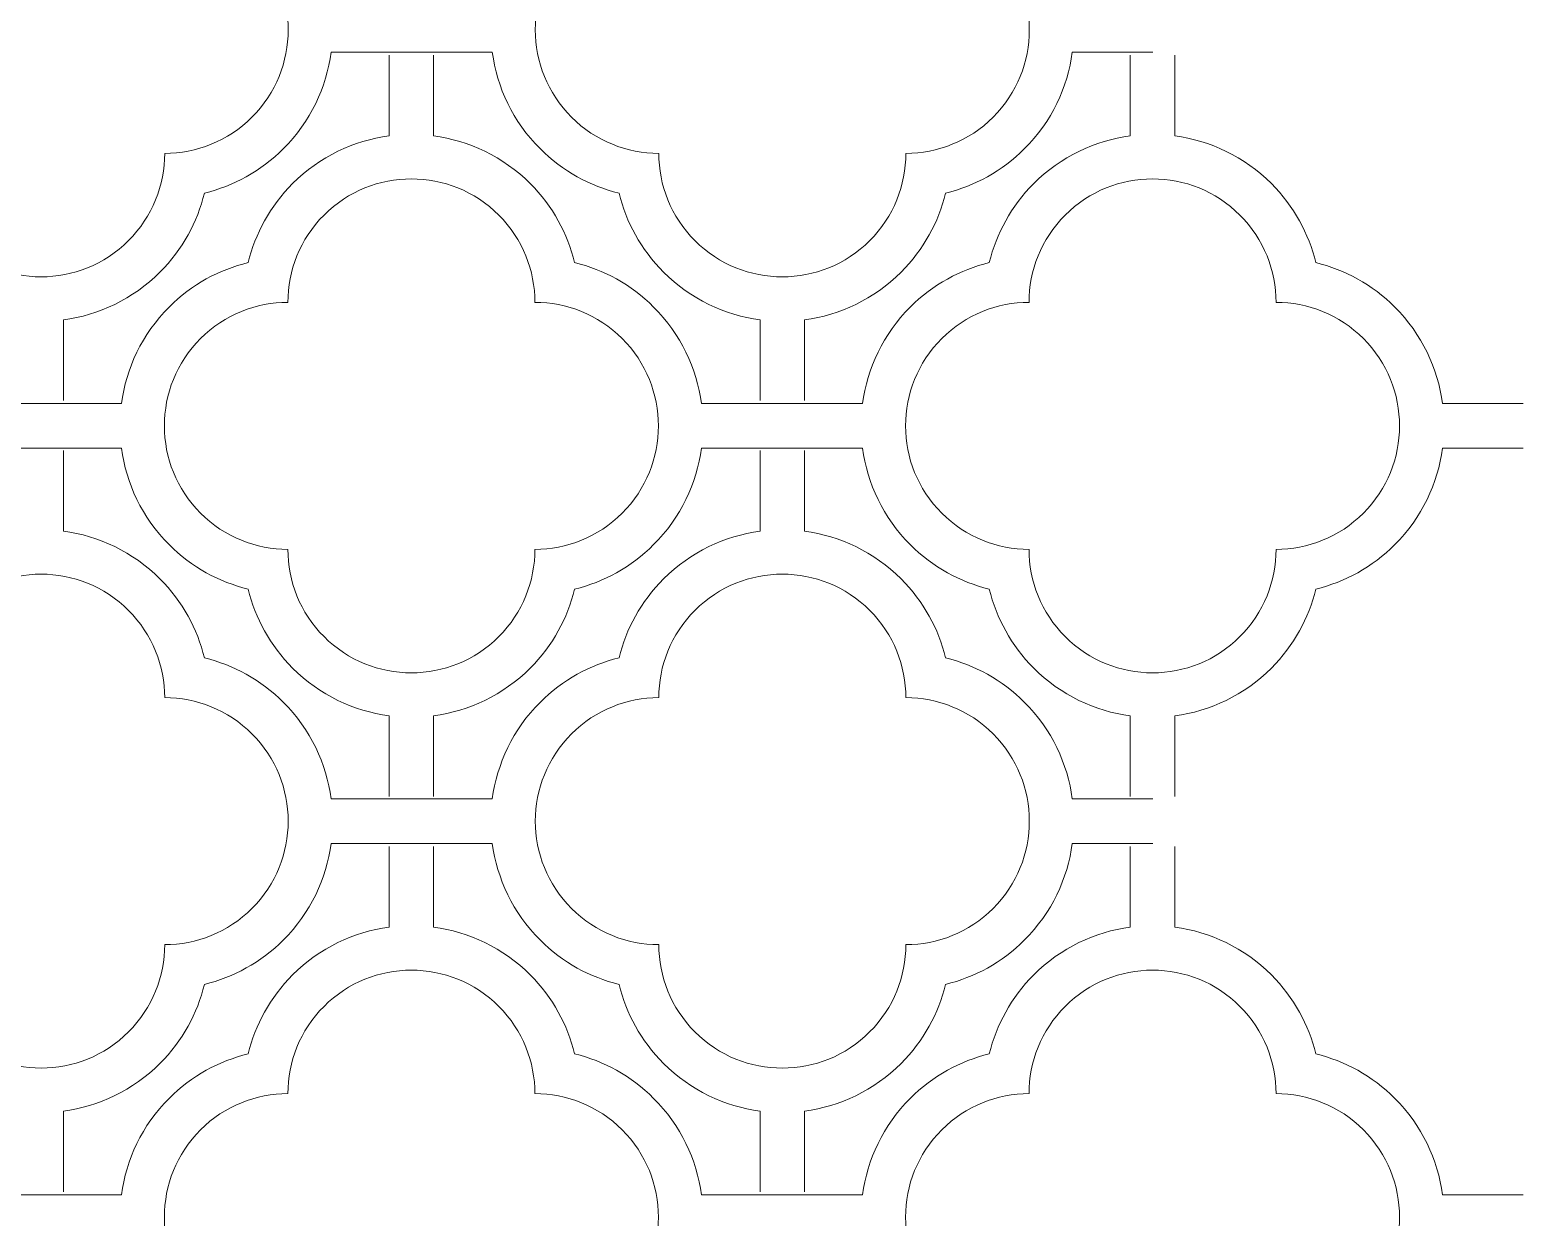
# Model space of a CAD drawing. Header units: centimetres. Extents: x -110 to 108, y -111 to 113.
# Drawn here: x 47.8 to 108.3, y -48.1 to 0 of the extents above; entities that cross this region are included whole.
import ezdxf

# ---------------------------------------------------------------- set-up
doc = ezdxf.new("R2010")
doc.units = ezdxf.units.CM
doc.header["$MEASUREMENT"] = 0
doc.layers.add('layer 1', color=7, linetype='Continuous')

msp = doc.modelspace()

# ---------------------------------------------------------------- linework, layer by layer
at = {"layer": 'layer 1', "color": 177, "lineweight": 9}
for points, knots in [([(53.26462, -4.99986), (53.26407, -6.27883), (52.776, -7.55763), (51.80041, -8.53322), (51.80041, -8.53322), (49.84811, -10.48552), (46.68163, -10.48551), (44.72934, -8.53322), (44.72934, -8.53322), (43.75376, -7.55763), (43.26567, -6.27885), (43.26512, -4.99986), (43.26512, -4.99986), (41.98615, -4.99932), (40.70735, -4.51124), (39.73177, -3.53566), (39.73177, -3.53566), (37.77948, -1.58336), (37.77948, 1.58312), (39.73177, 3.53541), (39.73177, 3.53541), (40.70729, 4.51093), (41.98598, 4.999), (43.26487, 4.99961), (43.26487, 4.99961), (43.26541, 6.27865), (43.75352, 7.55752), (44.72916, 8.53316), (44.72916, 8.53316), (46.68155, 10.48555), (49.84819, 10.48553), (51.80058, 8.53315), (51.80058, 8.53315), (52.77621, 7.55752), (53.26432, 6.27867), (53.26486, 4.99963), (53.26486, 4.99963), (54.54375, 4.99902), (55.82245, 4.51093), (56.79797, 3.53541), (56.79797, 3.53541), (58.75027, 1.58312), (58.75027, -1.58336), (56.79797, -3.53566), (56.79797, -3.53566), (55.82239, -4.51124), (54.5436, -4.99932), (53.26462, -4.99986)], [0, 0, 0, 0, 0.07692308, 0.07692308, 0.07692308, 0.07692308, 0.15384615, 0.15384615, 0.15384615, 0.15384615, 0.23076923, 0.23076923, 0.23076923, 0.23076923, 0.30769231, 0.30769231, 0.30769231, 0.30769231, 0.38461538, 0.38461538, 0.38461538, 0.38461538, 0.46153846, 0.46153846, 0.46153846, 0.46153846, 0.53846154, 0.53846154, 0.53846154, 0.53846154, 0.61538462, 0.61538462, 0.61538462, 0.61538462, 0.69230769, 0.69230769, 0.69230769, 0.69230769, 0.76923077, 0.76923077, 0.76923077, 0.76923077, 0.84615385, 0.84615385, 0.84615385, 0.84615385, 1, 1, 1, 1]), ([(73.26512, 4.99986), (73.26567, 6.27883), (73.75374, 7.55763), (74.72933, 8.53322), (74.72933, 8.53322), (76.68163, 10.48552), (79.84811, 10.48551), (81.8004, 8.53322), (81.8004, 8.53322), (82.77598, 7.55763), (83.26407, 6.27885), (83.26462, 4.99986), (83.26462, 4.99986), (84.54359, 4.99932), (85.82239, 4.51124), (86.79797, 3.53566), (86.79797, 3.53566), (88.75026, 1.58336), (88.75026, -1.58312), (86.79797, -3.53541), (86.79797, -3.53541), (85.82245, -4.51093), (84.54376, -4.999), (83.26487, -4.99961), (83.26487, -4.99961), (83.26433, -6.27865), (82.77622, -7.55752), (81.80058, -8.53316), (81.80058, -8.53316), (79.84819, -10.48555), (76.68155, -10.48553), (74.72916, -8.53315), (74.72916, -8.53315), (73.75353, -7.55752), (73.26542, -6.27867), (73.26488, -4.99963), (73.26488, -4.99963), (71.98599, -4.99902), (70.70729, -4.51093), (69.73177, -3.53541), (69.73177, -3.53541), (67.77947, -1.58312), (67.77947, 1.58336), (69.73177, 3.53566), (69.73177, 3.53566), (70.70735, 4.51124), (71.98614, 4.99932), (73.26512, 4.99986)], [0, 0, 0, 0, 0.07692308, 0.07692308, 0.07692308, 0.07692308, 0.15384615, 0.15384615, 0.15384615, 0.15384615, 0.23076923, 0.23076923, 0.23076923, 0.23076923, 0.30769231, 0.30769231, 0.30769231, 0.30769231, 0.38461538, 0.38461538, 0.38461538, 0.38461538, 0.46153846, 0.46153846, 0.46153846, 0.46153846, 0.53846154, 0.53846154, 0.53846154, 0.53846154, 0.61538462, 0.61538462, 0.61538462, 0.61538462, 0.69230769, 0.69230769, 0.69230769, 0.69230769, 0.76923077, 0.76923077, 0.76923077, 0.76923077, 0.84615385, 0.84615385, 0.84615385, 0.84615385, 1, 1, 1, 1]), ([(48.25087, -15.13), (48.25087, -15.13), (44.98898, -15.13005), (44.98898, -15.13005), (44.98898, -15.13005), (44.79922, -13.70051), (44.15522, -12.31978), (43.057, -11.22156), (43.057, -11.22156), (42.14193, -10.30649), (41.03071, -9.70676), (39.85853, -9.4224), (39.85853, -9.4224), (39.57418, -8.25026), (38.97449, -7.13905), (38.05943, -6.22399), (38.05943, -6.22399), (36.9612, -5.12576), (35.58044, -4.48175), (34.15086, -4.292), (34.15086, -4.292), (34.15086, -4.292), (34.15087, -1.77662), (34.15087, -1.77662), (34.15087, -1.77662), (34.15087, -1.77662), (34.15087, -1.03), (34.15087, -1.03)], [0, 0, 0, 0, 0.125, 0.125, 0.125, 0.125, 0.25, 0.25, 0.25, 0.25, 0.375, 0.375, 0.375, 0.375, 0.5, 0.5, 0.5, 0.5, 0.625, 0.625, 0.625, 0.625, 0.75, 0.75, 0.75, 0.75, 1, 1, 1, 1]), ([(48.25087, -15.13), (48.25087, -15.13), (51.51274, -15.13001), (51.51274, -15.13001), (51.51274, -15.13001), (51.70247, -13.70039), (52.34648, -12.31957), (53.44474, -11.22131), (53.44474, -11.22131), (54.35981, -10.30625), (55.47103, -9.70655), (56.64319, -9.4222), (56.64319, -9.4222), (56.92754, -8.25004), (57.52726, -7.1388), (58.44231, -6.22375), (58.44231, -6.22375), (59.54054, -5.12551), (60.92129, -4.48149), (62.35087, -4.29175), (62.35087, -4.29175), (62.35087, -4.29175), (62.35087, -1.82335), (62.35087, -1.82335), (62.35087, -1.82335), (62.35087, -1.82335), (62.35087, -1.03), (62.35087, -1.03)], [0, 0, 0, 0, 0.125, 0.125, 0.125, 0.125, 0.25, 0.25, 0.25, 0.25, 0.375, 0.375, 0.375, 0.375, 0.5, 0.5, 0.5, 0.5, 0.625, 0.625, 0.625, 0.625, 0.75, 0.75, 0.75, 0.75, 1, 1, 1, 1]), ([(63.26487, -0.9), (63.26487, -0.9), (60.003, -0.89999), (60.003, -0.89999), (60.003, -0.89999), (59.81327, -2.32961), (59.16926, -3.71043), (58.071, -4.80869), (58.071, -4.80869), (57.15593, -5.72375), (56.04471, -6.32345), (54.87255, -6.6078), (54.87255, -6.6078), (54.5882, -7.77996), (53.98848, -8.8912), (53.07343, -9.80625), (53.07343, -9.80625), (51.9752, -10.90449), (50.59445, -11.54851), (49.16487, -11.73825), (49.16487, -11.73825), (49.16487, -11.73825), (49.16487, -14.22536), (49.16487, -14.22536), (49.16487, -14.22536), (49.16487, -14.22536), (49.16487, -15), (49.16487, -15)], [0, 0, 0, 0, 0.125, 0.125, 0.125, 0.125, 0.25, 0.25, 0.25, 0.25, 0.375, 0.375, 0.375, 0.375, 0.5, 0.5, 0.5, 0.5, 0.625, 0.625, 0.625, 0.625, 0.75, 0.75, 0.75, 0.75, 1, 1, 1, 1]), ([(63.26487, -0.9), (63.26487, -0.9), (66.52676, -0.89995), (66.52676, -0.89995), (66.52676, -0.89995), (66.71652, -2.32949), (67.36052, -3.71022), (68.45874, -4.80844), (68.45874, -4.80844), (69.37381, -5.72351), (70.48503, -6.32324), (71.65721, -6.6076), (71.65721, -6.6076), (71.94156, -7.77974), (72.54125, -8.89095), (73.45631, -9.80601), (73.45631, -9.80601), (74.55454, -10.90424), (75.9353, -11.54825), (77.36488, -11.738), (77.36488, -11.738), (77.36488, -11.738), (77.36487, -14.23464), (77.36487, -14.23464), (77.36487, -14.23464), (77.36487, -14.23464), (77.36487, -15), (77.36487, -15)], [0, 0, 0, 0, 0.125, 0.125, 0.125, 0.125, 0.25, 0.25, 0.25, 0.25, 0.375, 0.375, 0.375, 0.375, 0.5, 0.5, 0.5, 0.5, 0.625, 0.625, 0.625, 0.625, 0.75, 0.75, 0.75, 0.75, 1, 1, 1, 1]), ([(78.25087, -15.13), (78.25087, -15.13), (74.98902, -15.13005), (74.98902, -15.13005), (74.98902, -15.13005), (74.7993, -13.70042), (74.15528, -12.3196), (73.057, -11.22132), (73.057, -11.22132), (72.14194, -10.30626), (71.03072, -9.70657), (69.85857, -9.42221), (69.85857, -9.42221), (69.57422, -8.25004), (68.9745, -7.13882), (68.05943, -6.22375), (68.05943, -6.22375), (66.9612, -5.12552), (65.58042, -4.48153), (64.15087, -4.29178), (64.15087, -4.29178), (64.15087, -4.29178), (64.15087, -1.77662), (64.15087, -1.77662), (64.15087, -1.77662), (64.15087, -1.77662), (64.15087, -1.03), (64.15087, -1.03)], [0, 0, 0, 0, 0.125, 0.125, 0.125, 0.125, 0.25, 0.25, 0.25, 0.25, 0.375, 0.375, 0.375, 0.375, 0.5, 0.5, 0.5, 0.5, 0.625, 0.625, 0.625, 0.625, 0.75, 0.75, 0.75, 0.75, 1, 1, 1, 1]), ([(92.35087, -1.03), (92.35087, -1.03), (92.35087, -1.03999), (92.35087, -1.03999), (92.35087, -1.03999), (92.35087, -1.03999), (92.35088, -1.81464), (92.35088, -1.81464), (92.35088, -1.81464), (92.35088, -1.81464), (92.35092, -4.29199), (92.35092, -4.29199), (92.35092, -4.29199), (90.92133, -4.48173), (89.54056, -5.12574), (88.44231, -6.22399), (88.44231, -6.22399), (87.52726, -7.13904), (86.92753, -8.25026), (86.64317, -9.42241), (86.64317, -9.42241), (85.47101, -9.70676), (84.35979, -10.30651), (83.44474, -11.22156), (83.44474, -11.22156), (82.34654, -12.31976), (81.70249, -13.70047), (81.51272, -15.13), (81.51272, -15.13), (81.51272, -15.13), (78.26087, -15.13), (78.26087, -15.13), (78.26087, -15.13), (78.26087, -15.13), (78.25087, -15.13), (78.25087, -15.13)], [0, 0, 0, 0, 0.1, 0.1, 0.1, 0.1, 0.2, 0.2, 0.2, 0.2, 0.3, 0.3, 0.3, 0.3, 0.4, 0.4, 0.4, 0.4, 0.5, 0.5, 0.5, 0.5, 0.6, 0.6, 0.6, 0.6, 0.7, 0.7, 0.7, 0.7, 0.8, 0.8, 0.8, 0.8, 1, 1, 1, 1]), ([(79.16487, -15), (79.16487, -15), (79.16486, -14.21666), (79.16486, -14.21666), (79.16486, -14.21666), (79.16486, -14.21666), (79.16482, -11.73801), (79.16482, -11.73801), (79.16482, -11.73801), (80.59441, -11.54827), (81.97518, -10.90426), (83.07343, -9.80601), (83.07343, -9.80601), (83.98848, -8.89096), (84.58821, -7.77974), (84.87257, -6.60759), (84.87257, -6.60759), (86.04473, -6.32324), (87.15595, -5.72349), (88.071, -4.80844), (88.071, -4.80844), (89.1692, -3.71024), (89.81325, -2.32953), (90.00302, -0.9), (90.00302, -0.9), (90.00302, -0.9), (93.26487, -0.9), (93.26487, -0.9)], [0, 0, 0, 0, 0.125, 0.125, 0.125, 0.125, 0.25, 0.25, 0.25, 0.25, 0.375, 0.375, 0.375, 0.375, 0.5, 0.5, 0.5, 0.5, 0.625, 0.625, 0.625, 0.625, 0.75, 0.75, 0.75, 0.75, 1, 1, 1, 1]), ([(108.25087, -15.13), (108.25087, -15.13), (104.98898, -15.13005), (104.98898, -15.13005), (104.98898, -15.13005), (104.79922, -13.70051), (104.15522, -12.31978), (103.057, -11.22156), (103.057, -11.22156), (102.14193, -10.30649), (101.03071, -9.70676), (99.85853, -9.4224), (99.85853, -9.4224), (99.57418, -8.25026), (98.97449, -7.13905), (98.05943, -6.22399), (98.05943, -6.22399), (96.9612, -5.12576), (95.58044, -4.48175), (94.15086, -4.292), (94.15086, -4.292), (94.15086, -4.292), (94.15087, -1.03), (94.15087, -1.03)], [0, 0, 0, 0, 0.14285714, 0.14285714, 0.14285714, 0.14285714, 0.28571429, 0.28571429, 0.28571429, 0.28571429, 0.42857143, 0.42857143, 0.42857143, 0.42857143, 0.57142857, 0.57142857, 0.57142857, 0.57142857, 0.71428571, 0.71428571, 0.71428571, 0.71428571, 1, 1, 1, 1]), ([(58.25112, -11.03014), (58.25167, -9.75117), (58.73974, -8.47237), (59.71533, -7.49678), (59.71533, -7.49678), (61.66763, -5.54448), (64.83411, -5.54449), (66.7864, -7.49678), (66.7864, -7.49678), (67.76198, -8.47237), (68.25007, -9.75115), (68.25062, -11.03014), (68.25062, -11.03014), (69.52959, -11.03068), (70.80839, -11.51876), (71.78397, -12.49434), (71.78397, -12.49434), (73.73626, -14.44664), (73.73626, -17.61312), (71.78397, -19.56541), (71.78397, -19.56541), (70.80845, -20.54093), (69.52976, -21.029), (68.25087, -21.02961), (68.25087, -21.02961), (68.25033, -22.30865), (67.76222, -23.58752), (66.78658, -24.56316), (66.78658, -24.56316), (64.83419, -26.51555), (61.66755, -26.51553), (59.71516, -24.56315), (59.71516, -24.56315), (58.73953, -23.58752), (58.25142, -22.30867), (58.25088, -21.02963), (58.25088, -21.02963), (56.97199, -21.02902), (55.69329, -20.54093), (54.71777, -19.56541), (54.71777, -19.56541), (52.76547, -17.61312), (52.76547, -14.44664), (54.71777, -12.49434), (54.71777, -12.49434), (55.69335, -11.51876), (56.97214, -11.03068), (58.25112, -11.03014)], [0, 0, 0, 0, 0.07692308, 0.07692308, 0.07692308, 0.07692308, 0.15384615, 0.15384615, 0.15384615, 0.15384615, 0.23076923, 0.23076923, 0.23076923, 0.23076923, 0.30769231, 0.30769231, 0.30769231, 0.30769231, 0.38461538, 0.38461538, 0.38461538, 0.38461538, 0.46153846, 0.46153846, 0.46153846, 0.46153846, 0.53846154, 0.53846154, 0.53846154, 0.53846154, 0.61538462, 0.61538462, 0.61538462, 0.61538462, 0.69230769, 0.69230769, 0.69230769, 0.69230769, 0.76923077, 0.76923077, 0.76923077, 0.76923077, 0.84615385, 0.84615385, 0.84615385, 0.84615385, 1, 1, 1, 1]), ([(98.25062, -21.02986), (98.25007, -22.30883), (97.762, -23.58763), (96.78641, -24.56322), (96.78641, -24.56322), (94.83411, -26.51552), (91.66763, -26.51551), (89.71534, -24.56322), (89.71534, -24.56322), (88.73976, -23.58763), (88.25167, -22.30885), (88.25112, -21.02986), (88.25112, -21.02986), (86.97215, -21.02932), (85.69335, -20.54124), (84.71777, -19.56566), (84.71777, -19.56566), (82.76548, -17.61336), (82.76548, -14.44688), (84.71777, -12.49459), (84.71777, -12.49459), (85.69329, -11.51907), (86.97198, -11.031), (88.25087, -11.03039), (88.25087, -11.03039), (88.25141, -9.75135), (88.73952, -8.47248), (89.71516, -7.49684), (89.71516, -7.49684), (91.66755, -5.54445), (94.83419, -5.54447), (96.78658, -7.49685), (96.78658, -7.49685), (97.76221, -8.47248), (98.25032, -9.75133), (98.25086, -11.03037), (98.25086, -11.03037), (99.52975, -11.03098), (100.80845, -11.51907), (101.78397, -12.49459), (101.78397, -12.49459), (103.73627, -14.44688), (103.73627, -17.61336), (101.78397, -19.56566), (101.78397, -19.56566), (100.80839, -20.54124), (99.5296, -21.02932), (98.25062, -21.02986)], [0, 0, 0, 0, 0.07692308, 0.07692308, 0.07692308, 0.07692308, 0.15384615, 0.15384615, 0.15384615, 0.15384615, 0.23076923, 0.23076923, 0.23076923, 0.23076923, 0.30769231, 0.30769231, 0.30769231, 0.30769231, 0.38461538, 0.38461538, 0.38461538, 0.38461538, 0.46153846, 0.46153846, 0.46153846, 0.46153846, 0.53846154, 0.53846154, 0.53846154, 0.53846154, 0.61538462, 0.61538462, 0.61538462, 0.61538462, 0.69230769, 0.69230769, 0.69230769, 0.69230769, 0.76923077, 0.76923077, 0.76923077, 0.76923077, 0.84615385, 0.84615385, 0.84615385, 0.84615385, 1, 1, 1, 1]), ([(48.25087, -16.93), (48.25087, -16.93), (44.989, -16.92999), (44.989, -16.92999), (44.989, -16.92999), (44.79927, -18.35961), (44.15526, -19.74043), (43.057, -20.83869), (43.057, -20.83869), (42.14193, -21.75375), (41.03071, -22.35345), (39.85855, -22.6378), (39.85855, -22.6378), (39.5742, -23.80996), (38.97448, -24.9212), (38.05943, -25.83625), (38.05943, -25.83625), (36.9612, -26.93449), (35.58045, -27.57851), (34.15087, -27.76825), (34.15087, -27.76825), (34.15087, -27.76825), (34.15087, -30.25538), (34.15087, -30.25538), (34.15087, -30.25538), (34.15087, -30.25538), (34.15087, -31.03), (34.15087, -31.03)], [0, 0, 0, 0, 0.125, 0.125, 0.125, 0.125, 0.25, 0.25, 0.25, 0.25, 0.375, 0.375, 0.375, 0.375, 0.5, 0.5, 0.5, 0.5, 0.625, 0.625, 0.625, 0.625, 0.75, 0.75, 0.75, 0.75, 1, 1, 1, 1]), ([(48.25087, -16.93), (48.25087, -16.93), (51.51276, -16.92995), (51.51276, -16.92995), (51.51276, -16.92995), (51.70252, -18.35949), (52.34652, -19.74022), (53.44474, -20.83844), (53.44474, -20.83844), (54.35981, -21.75351), (55.47103, -22.35324), (56.64321, -22.6376), (56.64321, -22.6376), (56.92756, -23.80974), (57.52725, -24.92095), (58.44231, -25.83601), (58.44231, -25.83601), (59.54054, -26.93424), (60.9213, -27.57825), (62.35088, -27.768), (62.35088, -27.768), (62.35088, -27.768), (62.35087, -30.20865), (62.35087, -30.20865), (62.35087, -30.20865), (62.35087, -30.20865), (62.35087, -30.20866), (62.35087, -30.20866), (62.35087, -30.20866), (62.35087, -30.20866), (62.35087, -31.03), (62.35087, -31.03)], [0, 0, 0, 0, 0.11111111, 0.11111111, 0.11111111, 0.11111111, 0.22222222, 0.22222222, 0.22222222, 0.22222222, 0.33333333, 0.33333333, 0.33333333, 0.33333333, 0.44444444, 0.44444444, 0.44444444, 0.44444444, 0.55555556, 0.55555556, 0.55555556, 0.55555556, 0.66666667, 0.66666667, 0.66666667, 0.66666667, 0.77777778, 0.77777778, 0.77777778, 0.77777778, 1, 1, 1, 1]), ([(63.26487, -31.132), (63.26487, -31.132), (60.00302, -31.13205), (60.00302, -31.13205), (60.00302, -31.13205), (59.8133, -29.70242), (59.16928, -28.3216), (58.071, -27.22332), (58.071, -27.22332), (57.15594, -26.30826), (56.04472, -25.70857), (54.87257, -25.42421), (54.87257, -25.42421), (54.58822, -24.25204), (53.9885, -23.14082), (53.07343, -22.22575), (53.07343, -22.22575), (51.9752, -21.12752), (50.59442, -20.48353), (49.16487, -20.29378), (49.16487, -20.29378), (49.16487, -20.29378), (49.16487, -17.83464), (49.16487, -17.83464), (49.16487, -17.83464), (49.16487, -17.83464), (49.16487, -17.032), (49.16487, -17.032)], [0, 0, 0, 0, 0.125, 0.125, 0.125, 0.125, 0.25, 0.25, 0.25, 0.25, 0.375, 0.375, 0.375, 0.375, 0.5, 0.5, 0.5, 0.5, 0.625, 0.625, 0.625, 0.625, 0.75, 0.75, 0.75, 0.75, 1, 1, 1, 1]), ([(77.36487, -17.032), (77.36487, -17.032), (77.36487, -17.04199), (77.36487, -17.04199), (77.36487, -17.04199), (77.36487, -17.04199), (77.36488, -17.81662), (77.36488, -17.81662), (77.36488, -17.81662), (77.36488, -17.81662), (77.36492, -20.29399), (77.36492, -20.29399), (77.36492, -20.29399), (75.93533, -20.48373), (74.55456, -21.12774), (73.45631, -22.22599), (73.45631, -22.22599), (72.54126, -23.14104), (71.94153, -24.25226), (71.65717, -25.42441), (71.65717, -25.42441), (70.48501, -25.70876), (69.37379, -26.30851), (68.45874, -27.22356), (68.45874, -27.22356), (67.36054, -28.32176), (66.71649, -29.70247), (66.52672, -31.132), (66.52672, -31.132), (66.52672, -31.132), (63.27487, -31.132), (63.27487, -31.132), (63.27487, -31.132), (63.27487, -31.132), (63.26487, -31.132), (63.26487, -31.132)], [0, 0, 0, 0, 0.1, 0.1, 0.1, 0.1, 0.2, 0.2, 0.2, 0.2, 0.3, 0.3, 0.3, 0.3, 0.4, 0.4, 0.4, 0.4, 0.5, 0.5, 0.5, 0.5, 0.6, 0.6, 0.6, 0.6, 0.7, 0.7, 0.7, 0.7, 0.8, 0.8, 0.8, 0.8, 1, 1, 1, 1]), ([(64.15087, -31.03), (64.15087, -31.03), (64.15086, -30.24664), (64.15086, -30.24664), (64.15086, -30.24664), (64.15086, -30.24664), (64.15082, -27.76801), (64.15082, -27.76801), (64.15082, -27.76801), (65.58041, -27.57827), (66.96118, -26.93426), (68.05943, -25.83601), (68.05943, -25.83601), (68.97448, -24.92096), (69.57421, -23.80974), (69.85857, -22.63759), (69.85857, -22.63759), (71.03073, -22.35324), (72.14195, -21.75349), (73.057, -20.83844), (73.057, -20.83844), (74.1552, -19.74024), (74.79925, -18.35953), (74.98902, -16.93), (74.98902, -16.93), (74.98902, -16.93), (78.25087, -16.93), (78.25087, -16.93)], [0, 0, 0, 0, 0.125, 0.125, 0.125, 0.125, 0.25, 0.25, 0.25, 0.25, 0.375, 0.375, 0.375, 0.375, 0.5, 0.5, 0.5, 0.5, 0.625, 0.625, 0.625, 0.625, 0.75, 0.75, 0.75, 0.75, 1, 1, 1, 1]), ([(78.25087, -16.93), (78.25087, -16.93), (81.51272, -16.92995), (81.51272, -16.92995), (81.51272, -16.92995), (81.70244, -18.35958), (82.34646, -19.7404), (83.44474, -20.83868), (83.44474, -20.83868), (84.3598, -21.75374), (85.47102, -22.35343), (86.64317, -22.63779), (86.64317, -22.63779), (86.92752, -23.80996), (87.52724, -24.92118), (88.44231, -25.83625), (88.44231, -25.83625), (89.54054, -26.93448), (90.92132, -27.57847), (92.35087, -27.76822), (92.35087, -27.76822), (92.35087, -27.76822), (92.35087, -30.20865), (92.35087, -30.20865), (92.35087, -30.20865), (92.35087, -30.20865), (92.35087, -31.03), (92.35087, -31.03)], [0, 0, 0, 0, 0.125, 0.125, 0.125, 0.125, 0.25, 0.25, 0.25, 0.25, 0.375, 0.375, 0.375, 0.375, 0.5, 0.5, 0.5, 0.5, 0.625, 0.625, 0.625, 0.625, 0.75, 0.75, 0.75, 0.75, 1, 1, 1, 1]), ([(93.26487, -31.132), (93.26487, -31.132), (90.00298, -31.13205), (90.00298, -31.13205), (90.00298, -31.13205), (89.81322, -29.70251), (89.16922, -28.32178), (88.071, -27.22356), (88.071, -27.22356), (87.15593, -26.30849), (86.04471, -25.70876), (84.87253, -25.4244), (84.87253, -25.4244), (84.58818, -24.25226), (83.98849, -23.14105), (83.07343, -22.22599), (83.07343, -22.22599), (81.9752, -21.12776), (80.59444, -20.48375), (79.16486, -20.294), (79.16486, -20.294), (79.16486, -20.294), (79.16487, -17.83464), (79.16487, -17.83464), (79.16487, -17.83464), (79.16487, -17.83464), (79.16487, -17.032), (79.16487, -17.032)], [0, 0, 0, 0, 0.125, 0.125, 0.125, 0.125, 0.25, 0.25, 0.25, 0.25, 0.375, 0.375, 0.375, 0.375, 0.5, 0.5, 0.5, 0.5, 0.625, 0.625, 0.625, 0.625, 0.75, 0.75, 0.75, 0.75, 1, 1, 1, 1]), ([(108.25087, -16.93), (108.25087, -16.93), (104.989, -16.92999), (104.989, -16.92999), (104.989, -16.92999), (104.79927, -18.35961), (104.15526, -19.74043), (103.057, -20.83869), (103.057, -20.83869), (102.14193, -21.75375), (101.03071, -22.35345), (99.85855, -22.6378), (99.85855, -22.6378), (99.5742, -23.80996), (98.97448, -24.9212), (98.05943, -25.83625), (98.05943, -25.83625), (96.9612, -26.93449), (95.58045, -27.57851), (94.15087, -27.76825), (94.15087, -27.76825), (94.15087, -27.76825), (94.15087, -31.03), (94.15087, -31.03)], [0, 0, 0, 0, 0.14285714, 0.14285714, 0.14285714, 0.14285714, 0.28571429, 0.28571429, 0.28571429, 0.28571429, 0.42857143, 0.42857143, 0.42857143, 0.42857143, 0.57142857, 0.57142857, 0.57142857, 0.57142857, 0.71428571, 0.71428571, 0.71428571, 0.71428571, 1, 1, 1, 1]), ([(43.26512, -27.03214), (43.26567, -25.75317), (43.75374, -24.47437), (44.72933, -23.49878), (44.72933, -23.49878), (46.68163, -21.54648), (49.84811, -21.54649), (51.8004, -23.49878), (51.8004, -23.49878), (52.77598, -24.47437), (53.26407, -25.75315), (53.26462, -27.03214), (53.26462, -27.03214), (54.54359, -27.03268), (55.82239, -27.52076), (56.79797, -28.49634), (56.79797, -28.49634), (58.75026, -30.44864), (58.75026, -33.61512), (56.79797, -35.56741), (56.79797, -35.56741), (55.82245, -36.54293), (54.54376, -37.031), (53.26487, -37.03161), (53.26487, -37.03161), (53.26433, -38.31065), (52.77622, -39.58952), (51.80058, -40.56516), (51.80058, -40.56516), (49.84819, -42.51755), (46.68155, -42.51753), (44.72916, -40.56515), (44.72916, -40.56515), (43.75353, -39.58952), (43.26542, -38.31067), (43.26488, -37.03163), (43.26488, -37.03163), (41.98599, -37.03102), (40.70729, -36.54293), (39.73177, -35.56741), (39.73177, -35.56741), (37.77947, -33.61512), (37.77947, -30.44864), (39.73177, -28.49634), (39.73177, -28.49634), (40.70735, -27.52076), (41.98614, -27.03268), (43.26512, -27.03214)], [0, 0, 0, 0, 0.07692308, 0.07692308, 0.07692308, 0.07692308, 0.15384615, 0.15384615, 0.15384615, 0.15384615, 0.23076923, 0.23076923, 0.23076923, 0.23076923, 0.30769231, 0.30769231, 0.30769231, 0.30769231, 0.38461538, 0.38461538, 0.38461538, 0.38461538, 0.46153846, 0.46153846, 0.46153846, 0.46153846, 0.53846154, 0.53846154, 0.53846154, 0.53846154, 0.61538462, 0.61538462, 0.61538462, 0.61538462, 0.69230769, 0.69230769, 0.69230769, 0.69230769, 0.76923077, 0.76923077, 0.76923077, 0.76923077, 0.84615385, 0.84615385, 0.84615385, 0.84615385, 1, 1, 1, 1]), ([(83.26462, -37.03186), (83.26407, -38.31083), (82.776, -39.58963), (81.80041, -40.56522), (81.80041, -40.56522), (79.84811, -42.51752), (76.68163, -42.51751), (74.72934, -40.56522), (74.72934, -40.56522), (73.75376, -39.58963), (73.26567, -38.31085), (73.26512, -37.03186), (73.26512, -37.03186), (71.98615, -37.03132), (70.70735, -36.54324), (69.73177, -35.56766), (69.73177, -35.56766), (67.77948, -33.61536), (67.77948, -30.44888), (69.73177, -28.49659), (69.73177, -28.49659), (70.70729, -27.52107), (71.98598, -27.033), (73.26487, -27.03239), (73.26487, -27.03239), (73.26541, -25.75335), (73.75352, -24.47448), (74.72916, -23.49884), (74.72916, -23.49884), (76.68155, -21.54645), (79.84819, -21.54647), (81.80058, -23.49885), (81.80058, -23.49885), (82.77621, -24.47448), (83.26432, -25.75333), (83.26486, -27.03237), (83.26486, -27.03237), (84.54375, -27.03298), (85.82245, -27.52107), (86.79797, -28.49659), (86.79797, -28.49659), (88.75027, -30.44888), (88.75027, -33.61536), (86.79797, -35.56766), (86.79797, -35.56766), (85.82239, -36.54324), (84.5436, -37.03132), (83.26462, -37.03186)], [0, 0, 0, 0, 0.07692308, 0.07692308, 0.07692308, 0.07692308, 0.15384615, 0.15384615, 0.15384615, 0.15384615, 0.23076923, 0.23076923, 0.23076923, 0.23076923, 0.30769231, 0.30769231, 0.30769231, 0.30769231, 0.38461538, 0.38461538, 0.38461538, 0.38461538, 0.46153846, 0.46153846, 0.46153846, 0.46153846, 0.53846154, 0.53846154, 0.53846154, 0.53846154, 0.61538462, 0.61538462, 0.61538462, 0.61538462, 0.69230769, 0.69230769, 0.69230769, 0.69230769, 0.76923077, 0.76923077, 0.76923077, 0.76923077, 0.84615385, 0.84615385, 0.84615385, 0.84615385, 1, 1, 1, 1]), ([(48.25087, -47.162), (48.25087, -47.162), (44.98902, -47.16205), (44.98902, -47.16205), (44.98902, -47.16205), (44.7993, -45.73242), (44.15528, -44.3516), (43.057, -43.25332), (43.057, -43.25332), (42.14194, -42.33826), (41.03072, -41.73857), (39.85857, -41.45421), (39.85857, -41.45421), (39.57422, -40.28204), (38.9745, -39.17082), (38.05943, -38.25575), (38.05943, -38.25575), (36.9612, -37.15752), (35.58042, -36.51353), (34.15087, -36.32378), (34.15087, -36.32378), (34.15087, -36.32378), (34.15087, -33.80862), (34.15087, -33.80862), (34.15087, -33.80862), (34.15087, -33.80862), (34.15087, -33.062), (34.15087, -33.062)], [0, 0, 0, 0, 0.125, 0.125, 0.125, 0.125, 0.25, 0.25, 0.25, 0.25, 0.375, 0.375, 0.375, 0.375, 0.5, 0.5, 0.5, 0.5, 0.625, 0.625, 0.625, 0.625, 0.75, 0.75, 0.75, 0.75, 1, 1, 1, 1]), ([(62.35087, -33.062), (62.35087, -33.062), (62.35087, -33.07199), (62.35087, -33.07199), (62.35087, -33.07199), (62.35087, -33.07199), (62.35088, -33.84664), (62.35088, -33.84664), (62.35088, -33.84664), (62.35088, -33.84664), (62.35092, -36.32399), (62.35092, -36.32399), (62.35092, -36.32399), (60.92133, -36.51373), (59.54056, -37.15774), (58.44231, -38.25599), (58.44231, -38.25599), (57.52726, -39.17104), (56.92753, -40.28226), (56.64317, -41.45441), (56.64317, -41.45441), (55.47101, -41.73876), (54.35979, -42.33851), (53.44474, -43.25356), (53.44474, -43.25356), (52.34654, -44.35176), (51.70249, -45.73247), (51.51272, -47.162), (51.51272, -47.162), (51.51272, -47.162), (48.26087, -47.162), (48.26087, -47.162), (48.26087, -47.162), (48.26087, -47.162), (48.25087, -47.162), (48.25087, -47.162)], [0, 0, 0, 0, 0.1, 0.1, 0.1, 0.1, 0.2, 0.2, 0.2, 0.2, 0.3, 0.3, 0.3, 0.3, 0.4, 0.4, 0.4, 0.4, 0.5, 0.5, 0.5, 0.5, 0.6, 0.6, 0.6, 0.6, 0.7, 0.7, 0.7, 0.7, 0.8, 0.8, 0.8, 0.8, 1, 1, 1, 1]), ([(49.16487, -47.032), (49.16487, -47.032), (49.16486, -46.24866), (49.16486, -46.24866), (49.16486, -46.24866), (49.16486, -46.24866), (49.16482, -43.77001), (49.16482, -43.77001), (49.16482, -43.77001), (50.59441, -43.58027), (51.97518, -42.93626), (53.07343, -41.83801), (53.07343, -41.83801), (53.98848, -40.92296), (54.58821, -39.81174), (54.87257, -38.63959), (54.87257, -38.63959), (56.04473, -38.35524), (57.15595, -37.75549), (58.071, -36.84044), (58.071, -36.84044), (59.1692, -35.74224), (59.81325, -34.36153), (60.00302, -32.932), (60.00302, -32.932), (60.00302, -32.932), (63.26487, -32.932), (63.26487, -32.932)], [0, 0, 0, 0, 0.125, 0.125, 0.125, 0.125, 0.25, 0.25, 0.25, 0.25, 0.375, 0.375, 0.375, 0.375, 0.5, 0.5, 0.5, 0.5, 0.625, 0.625, 0.625, 0.625, 0.75, 0.75, 0.75, 0.75, 1, 1, 1, 1]), ([(63.26487, -32.932), (63.26487, -32.932), (66.52672, -32.93195), (66.52672, -32.93195), (66.52672, -32.93195), (66.71644, -34.36158), (67.36046, -35.7424), (68.45874, -36.84068), (68.45874, -36.84068), (69.3738, -37.75574), (70.48502, -38.35543), (71.65717, -38.63979), (71.65717, -38.63979), (71.94152, -39.81196), (72.54124, -40.92318), (73.45631, -41.83825), (73.45631, -41.83825), (74.55454, -42.93648), (75.93532, -43.58047), (77.36487, -43.77022), (77.36487, -43.77022), (77.36487, -43.77022), (77.36487, -46.26664), (77.36487, -46.26664), (77.36487, -46.26664), (77.36487, -46.26664), (77.36487, -47.032), (77.36487, -47.032)], [0, 0, 0, 0, 0.125, 0.125, 0.125, 0.125, 0.25, 0.25, 0.25, 0.25, 0.375, 0.375, 0.375, 0.375, 0.5, 0.5, 0.5, 0.5, 0.625, 0.625, 0.625, 0.625, 0.75, 0.75, 0.75, 0.75, 1, 1, 1, 1]), ([(78.25087, -47.162), (78.25087, -47.162), (74.98898, -47.16205), (74.98898, -47.16205), (74.98898, -47.16205), (74.79922, -45.73251), (74.15522, -44.35178), (73.057, -43.25356), (73.057, -43.25356), (72.14193, -42.33849), (71.03071, -41.73876), (69.85853, -41.4544), (69.85853, -41.4544), (69.57418, -40.28226), (68.97449, -39.17105), (68.05943, -38.25599), (68.05943, -38.25599), (66.9612, -37.15776), (65.58044, -36.51375), (64.15086, -36.324), (64.15086, -36.324), (64.15086, -36.324), (64.15087, -33.80862), (64.15087, -33.80862), (64.15087, -33.80862), (64.15087, -33.80862), (64.15087, -33.062), (64.15087, -33.062)], [0, 0, 0, 0, 0.125, 0.125, 0.125, 0.125, 0.25, 0.25, 0.25, 0.25, 0.375, 0.375, 0.375, 0.375, 0.5, 0.5, 0.5, 0.5, 0.625, 0.625, 0.625, 0.625, 0.75, 0.75, 0.75, 0.75, 1, 1, 1, 1]), ([(78.25087, -47.162), (78.25087, -47.162), (81.51274, -47.16201), (81.51274, -47.16201), (81.51274, -47.16201), (81.70247, -45.73239), (82.34648, -44.35157), (83.44474, -43.25331), (83.44474, -43.25331), (84.35981, -42.33825), (85.47103, -41.73855), (86.64319, -41.4542), (86.64319, -41.4542), (86.92754, -40.28204), (87.52726, -39.1708), (88.44231, -38.25575), (88.44231, -38.25575), (89.54054, -37.15751), (90.92129, -36.51349), (92.35087, -36.32375), (92.35087, -36.32375), (92.35087, -36.32375), (92.35087, -33.85535), (92.35087, -33.85535), (92.35087, -33.85535), (92.35087, -33.85535), (92.35087, -33.062), (92.35087, -33.062)], [0, 0, 0, 0, 0.125, 0.125, 0.125, 0.125, 0.25, 0.25, 0.25, 0.25, 0.375, 0.375, 0.375, 0.375, 0.5, 0.5, 0.5, 0.5, 0.625, 0.625, 0.625, 0.625, 0.75, 0.75, 0.75, 0.75, 1, 1, 1, 1]), ([(93.26487, -32.932), (93.26487, -32.932), (90.003, -32.93199), (90.003, -32.93199), (90.003, -32.93199), (89.81327, -34.36161), (89.16926, -35.74243), (88.071, -36.84069), (88.071, -36.84069), (87.15593, -37.75575), (86.04471, -38.35545), (84.87255, -38.6398), (84.87255, -38.6398), (84.5882, -39.81196), (83.98848, -40.9232), (83.07343, -41.83825), (83.07343, -41.83825), (81.9752, -42.93649), (80.59445, -43.58051), (79.16487, -43.77025), (79.16487, -43.77025), (79.16487, -43.77025), (79.16487, -46.25736), (79.16487, -46.25736), (79.16487, -46.25736), (79.16487, -46.25736), (79.16487, -47.032), (79.16487, -47.032)], [0, 0, 0, 0, 0.125, 0.125, 0.125, 0.125, 0.25, 0.25, 0.25, 0.25, 0.375, 0.375, 0.375, 0.375, 0.5, 0.5, 0.5, 0.5, 0.625, 0.625, 0.625, 0.625, 0.75, 0.75, 0.75, 0.75, 1, 1, 1, 1]), ([(108.25087, -47.162), (108.25087, -47.162), (104.98902, -47.16205), (104.98902, -47.16205), (104.98902, -47.16205), (104.7993, -45.73242), (104.15528, -44.3516), (103.057, -43.25332), (103.057, -43.25332), (102.14194, -42.33826), (101.03072, -41.73857), (99.85857, -41.45421), (99.85857, -41.45421), (99.57422, -40.28204), (98.9745, -39.17082), (98.05943, -38.25575), (98.05943, -38.25575), (96.9612, -37.15752), (95.58042, -36.51353), (94.15087, -36.32378), (94.15087, -36.32378), (94.15087, -36.32378), (94.15087, -33.062), (94.15087, -33.062)], [0, 0, 0, 0, 0.14285714, 0.14285714, 0.14285714, 0.14285714, 0.28571429, 0.28571429, 0.28571429, 0.28571429, 0.42857143, 0.42857143, 0.42857143, 0.42857143, 0.57142857, 0.57142857, 0.57142857, 0.57142857, 0.71428571, 0.71428571, 0.71428571, 0.71428571, 1, 1, 1, 1]), ([(68.25062, -53.06186), (68.25007, -54.34083), (67.762, -55.61963), (66.78641, -56.59522), (66.78641, -56.59522), (64.83411, -58.54752), (61.66763, -58.54751), (59.71534, -56.59522), (59.71534, -56.59522), (58.73976, -55.61963), (58.25167, -54.34085), (58.25112, -53.06186), (58.25112, -53.06186), (56.97215, -53.06132), (55.69335, -52.57324), (54.71777, -51.59766), (54.71777, -51.59766), (52.76548, -49.64536), (52.76548, -46.47888), (54.71777, -44.52659), (54.71777, -44.52659), (55.69329, -43.55107), (56.97198, -43.063), (58.25087, -43.06239), (58.25087, -43.06239), (58.25141, -41.78335), (58.73952, -40.50448), (59.71516, -39.52884), (59.71516, -39.52884), (61.66755, -37.57645), (64.83419, -37.57647), (66.78658, -39.52885), (66.78658, -39.52885), (67.76221, -40.50448), (68.25032, -41.78333), (68.25086, -43.06237), (68.25086, -43.06237), (69.52975, -43.06298), (70.80845, -43.55107), (71.78397, -44.52659), (71.78397, -44.52659), (73.73627, -46.47888), (73.73627, -49.64536), (71.78397, -51.59766), (71.78397, -51.59766), (70.80839, -52.57324), (69.5296, -53.06132), (68.25062, -53.06186)], [0, 0, 0, 0, 0.07692308, 0.07692308, 0.07692308, 0.07692308, 0.15384615, 0.15384615, 0.15384615, 0.15384615, 0.23076923, 0.23076923, 0.23076923, 0.23076923, 0.30769231, 0.30769231, 0.30769231, 0.30769231, 0.38461538, 0.38461538, 0.38461538, 0.38461538, 0.46153846, 0.46153846, 0.46153846, 0.46153846, 0.53846154, 0.53846154, 0.53846154, 0.53846154, 0.61538462, 0.61538462, 0.61538462, 0.61538462, 0.69230769, 0.69230769, 0.69230769, 0.69230769, 0.76923077, 0.76923077, 0.76923077, 0.76923077, 0.84615385, 0.84615385, 0.84615385, 0.84615385, 1, 1, 1, 1]), ([(88.25112, -43.06214), (88.25167, -41.78317), (88.73974, -40.50437), (89.71533, -39.52878), (89.71533, -39.52878), (91.66763, -37.57648), (94.83411, -37.57649), (96.7864, -39.52878), (96.7864, -39.52878), (97.76198, -40.50437), (98.25007, -41.78315), (98.25062, -43.06214), (98.25062, -43.06214), (99.52959, -43.06268), (100.80839, -43.55076), (101.78397, -44.52634), (101.78397, -44.52634), (103.73626, -46.47864), (103.73626, -49.64512), (101.78397, -51.59741), (101.78397, -51.59741), (100.80845, -52.57293), (99.52976, -53.061), (98.25087, -53.06161), (98.25087, -53.06161), (98.25033, -54.34065), (97.76222, -55.61952), (96.78658, -56.59516), (96.78658, -56.59516), (94.83419, -58.54755), (91.66755, -58.54753), (89.71516, -56.59515), (89.71516, -56.59515), (88.73953, -55.61952), (88.25142, -54.34067), (88.25088, -53.06163), (88.25088, -53.06163), (86.97199, -53.06102), (85.69329, -52.57293), (84.71777, -51.59741), (84.71777, -51.59741), (82.76547, -49.64512), (82.76547, -46.47864), (84.71777, -44.52634), (84.71777, -44.52634), (85.69335, -43.55076), (86.97214, -43.06268), (88.25112, -43.06214)], [0, 0, 0, 0, 0.07692308, 0.07692308, 0.07692308, 0.07692308, 0.15384615, 0.15384615, 0.15384615, 0.15384615, 0.23076923, 0.23076923, 0.23076923, 0.23076923, 0.30769231, 0.30769231, 0.30769231, 0.30769231, 0.38461538, 0.38461538, 0.38461538, 0.38461538, 0.46153846, 0.46153846, 0.46153846, 0.46153846, 0.53846154, 0.53846154, 0.53846154, 0.53846154, 0.61538462, 0.61538462, 0.61538462, 0.61538462, 0.69230769, 0.69230769, 0.69230769, 0.69230769, 0.76923077, 0.76923077, 0.76923077, 0.76923077, 0.84615385, 0.84615385, 0.84615385, 0.84615385, 1, 1, 1, 1])]:
    msp.add_open_spline(points, degree=3, knots=knots, dxfattribs=at)

doc.saveas('drawing.dxf')
